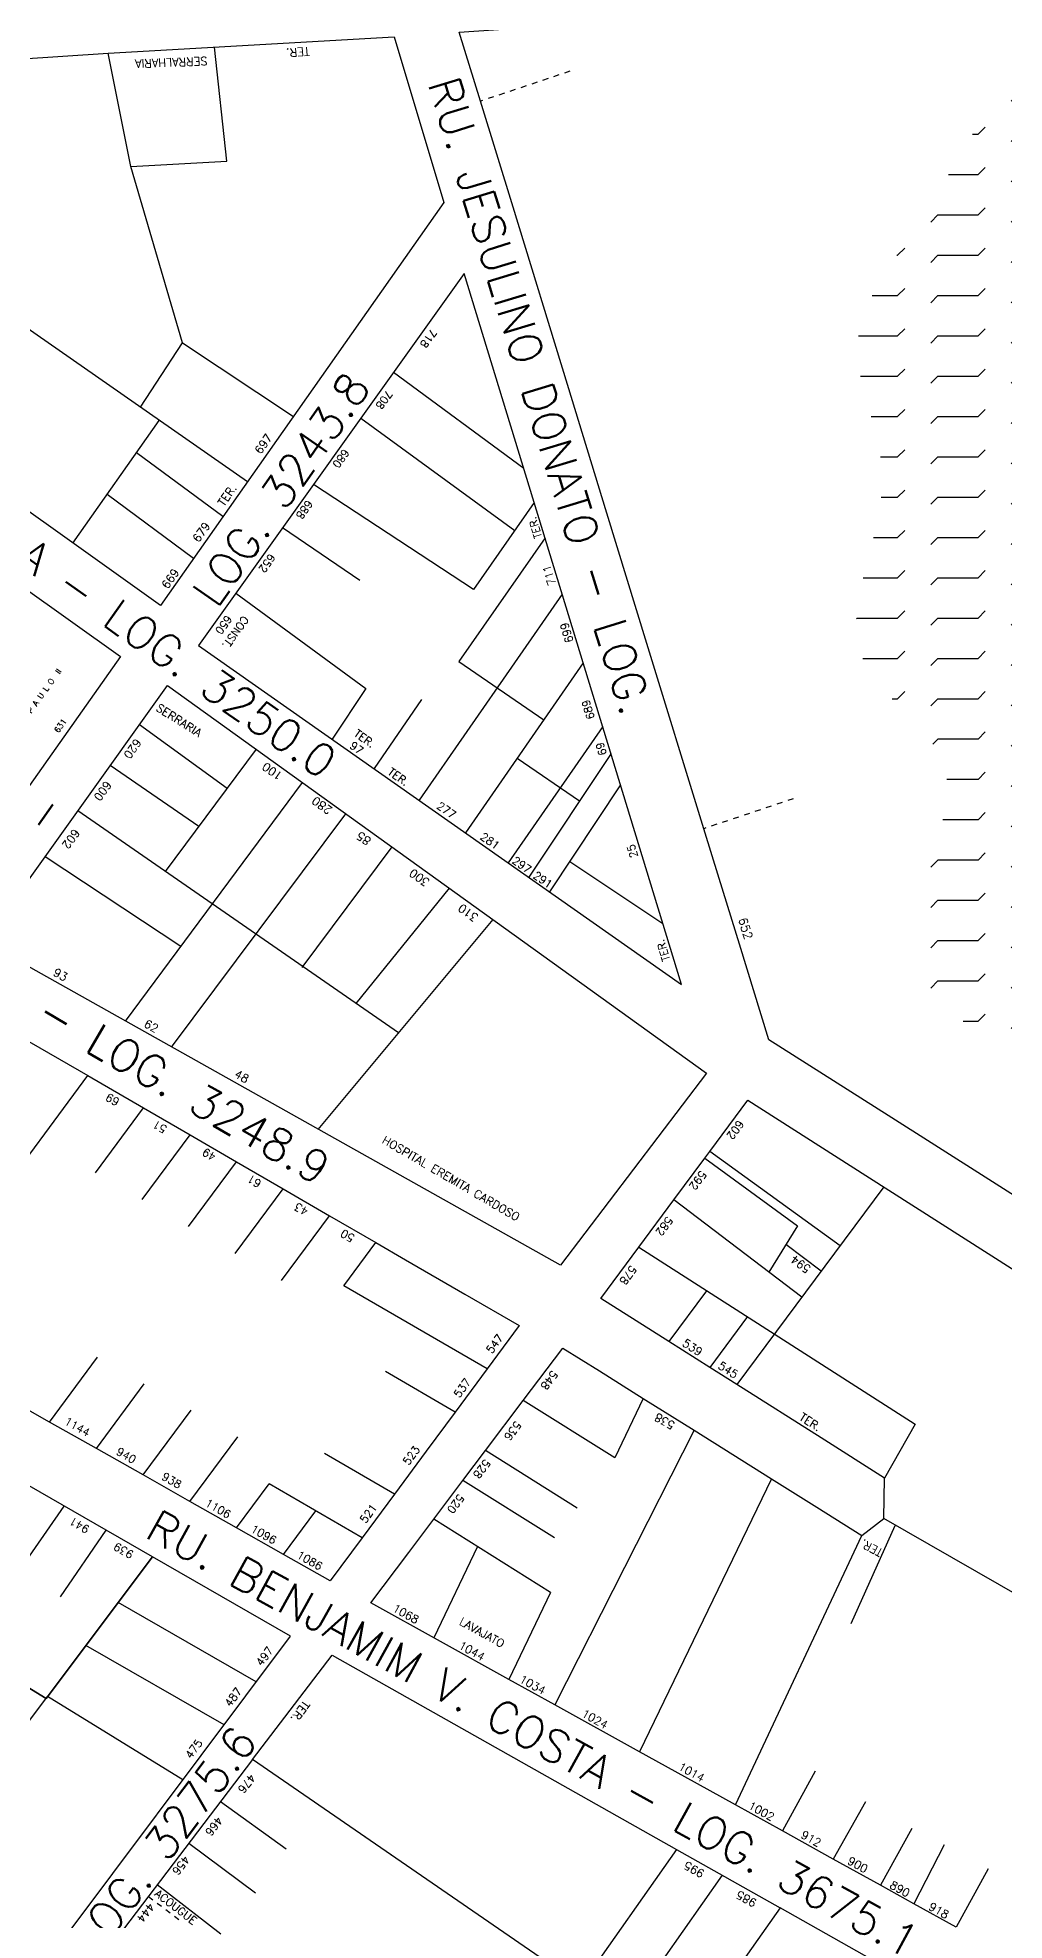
# Model space of a CAD drawing. Extents: x 714896 to 749292, y 8417558 to 8447149.
# Drawn here: x 739493.9 to 739673.9, y 8427572.9 to 8427923.2 of the extents above; entities that cross this region are included whole.
import ezdxf

# ---------------------------------------------------------------- set-up
doc = ezdxf.new("R2010")
doc.units = 0
doc.header["$MEASUREMENT"] = 0
for name, color, linetype in [('LOTE', 7, 'CONTINUOUS'), ('NUM-PORTA', 7, 'CONTINUOUS'), ('QUADRA', 6, 'CONTINUOUS'), ('REFERENCIA', 7, 'CONTINUOUS'), ('TEXTO', 7, 'CONTINUOUS'), ('TEXTODERUA', 3, 'CONTINUOUS')]:
    doc.layers.add(name, color=color, linetype=linetype)
doc.styles.add('ROMANS', font='ROMANS.SHX', dxfattribs={"height": 1.5})

msp = doc.modelspace()

# ---------------------------------------------------------------- hatches: boundary and pattern name
at = {"layer": 'REFERENCIA', "linetype": 'CONTINUOUS'}
h = msp.add_hatch(dxfattribs=at)
h.set_pattern_fill('FLEX', color=4, scale=30, style=0)
h.set_pattern_definition([(0, (-3.4644, -17.3095), (0, 7.5), [7.5, -7.5]), (45, (4.0356, -17.3095), (4e-16, 7.4999999874), [1.875, -6.85660173, 1.875, -10.60660173])])
edge = h.paths.add_edge_path()
edge.add_spline(control_points=[(739694.78, 8427714.33), (739694.78, 8427714.33), (739689.1, 8427721.52), (739678.38, 8427735.09), (739643.56, 8427750.31), (739675.15, 8427786.72), (739637.25, 8427808.01), (739657.4, 8427838.97), (739640.67, 8427868.18), (739660.65, 8427889.56), (739669.67, 8427911.52), (739689.26, 8427919.3), (739705.08, 8427928.27), (739726.67, 8427932.63), (739747.15, 8427919.03), (739771.63, 8427913.01), (739779.33, 8427890.1), (739793.59, 8427875.67), (739805.98, 8427856.74), (739805.55, 8427833.44), (739796.33, 8427816.93), (739790.03, 8427799.84), (739789.83, 8427781.78), (739781.47, 8427758.55), (739776.29, 8427734.09), (739760.6, 8427720.53), (739751.84, 8427711.85), (739743.75, 8427699.34), (739727.43, 8427702.89), (739714.3, 8427705.04), (739705.05, 8427713.05), (739698.48, 8427713.87), (739694.78, 8427714.33)], knot_values=[0, 0, 0, 0, 0, 28.317554, 53.50103, 90.666695, 116.008305, 150.645248, 174.892814, 204.58549, 227.21684, 244.009133, 264.65436, 283.084695, 305.589236, 336.466006, 350.745831, 374.263143, 397.398079, 416.145421, 440.705394, 453.524656, 470.367842, 493.966703, 527.842709, 541.462858, 554.729137, 565.845802, 582.072808, 597.954401, 606.392136, 617.338316, 617.338316, 617.338316, 617.338316], degree=3, periodic=0)
h.paths.add_polyline_path([(739721.06, 8427804.91), (739730.67, 8427842.19), (739726.32, 8427843.31), (739716.7, 8427806.03)], flags=24)

# ---------------------------------------------------------------- linework, layer by layer
at = {"layer": 'LOTE', "color": 7}
for p, q in [((739511.29, 8427899.2, 525.3), (739507.1, 8427920.29, 525.52)), ((739529.19, 8427900.21, 525.05), (739526.86, 8427921.42, 524.48)), ((739588.97, 8427915.55), (739587.95, 8427915.21)), ((739591, 8427916.23), (739589.99, 8427915.89)), ((739593.03, 8427916.91), (739592.02, 8427916.57)), ((739578.81, 8427912.15), (739577.79, 8427911.81)), ((739580.84, 8427912.83), (739579.83, 8427912.49)), ((739582.87, 8427913.51), (739581.86, 8427913.17)), ((739584.91, 8427914.19), (739583.89, 8427913.85)), ((739586.94, 8427914.87), (739585.92, 8427914.53)), ((739576.78, 8427911.47), (739576.39, 8427911.34)), ((739533.02, 8427840.56, 523.89), (739444.91, 8427901.8, 525.79)), ((739511.29, 8427899.2, 525.3), (739529.19, 8427900.21, 525.05)), ((739520.94, 8427866.36, 525.05), (739511.29, 8427899.2, 525.3)), ((739513.08, 8427854.42, 525.23), (739520.94, 8427866.36, 525.05)), ((739520.94, 8427866.36, 525.05), (739541.57, 8427852.71, 523.89)), ((739560.22, 8427860.91), (739584.44, 8427843.1)), ((739554.11, 8427852.37, 526.61), (739582.77, 8427831.48, 527.07)), ((739575.11, 8427820.48, 527.97), (739545.28, 8427840.01, 526.61)), ((739586.4, 8427836.7, 526.61), (739575.11, 8427820.48, 527.97)), ((739553.94, 8427822.17, 527.48), (739539.55, 8427832, 526.61)), ((739588.41, 8427830.14, 526.61), (739572.38, 8427807.11, 528.33)), ((739530.83, 8427819.79, 526.61), (739555.02, 8427802.06, 528.37)), ((739591.62, 8427819.62, 526.61), (739564.96, 8427781.31, 529.54)), ((739572.38, 8427807.11, 528.33), (739588.17, 8427796.27, 527.84)), ((739595.52, 8427806.87, 526.61), (739573.6, 8427775.25, 529.54)), ((739555.02, 8427802.06, 528.37), (739548.75, 8427792.67, 529.54)), ((739565.43, 8427800.01, 528.14), (739556.59, 8427787.18, 529.54)), ((739512.92, 8427795.39, 526.24), (739529.22, 8427783.54, 526.89)), ((739599.14, 8427795.02, 526.61), (739581.57, 8427769.66, 529.54)), ((739534.6, 8427790.79, 526.17), (739517.72, 8427768.04, 529.19)), ((739600.69, 8427789.97), (739585.41, 8427766.96)), ((739523.93, 8427776.41, 526.9), (739507.48, 8427787.78, 526.24)), ((739583.23, 8427789.14, 529.79), (739594.85, 8427781.17, 529.43)), ((739543.19, 8427784.61, 526.17), (739510.22, 8427740.18, 532.07)), ((739602.47, 8427784.15), (739589.26, 8427764.27)), ((739561.12, 8427738.03, 528.65), (739501.42, 8427779.31, 526.24)), ((739628.5, 8427779.54), (739627.48, 8427779.2)), ((739630.53, 8427780.22), (739629.51, 8427779.88)), ((739632.56, 8427780.9), (739631.54, 8427780.56)), ((739634.59, 8427781.58), (739633.58, 8427781.24)), ((739551.28, 8427778.8, 526.17), (739518.8, 8427735.38, 532.07)), ((739618.34, 8427776.14), (739617.95, 8427776.01)), ((739620.37, 8427776.82), (739619.35, 8427776.48)), ((739622.4, 8427777.5), (739621.38, 8427777.16)), ((739624.43, 8427778.18), (739623.42, 8427777.84)), ((739626.46, 8427778.86), (739625.45, 8427778.52)), ((739559.9, 8427772.61, 526.17), (739543.12, 8427750.19, 529.22)), ((739495.33, 8427770.81, 526.24), (739520.58, 8427754.14, 528.93)), ((739593.02, 8427769.93, 528.42), (739610.35, 8427758.39, 526.61)), ((739570.58, 8427764.94, 526.17), (739553.18, 8427743.52, 529.17)), ((739578.7, 8427759.1, 526.17), (739546.14, 8427720.07, 532.07)), ((739643.34, 8427698.43, 524.15), (739619.08, 8427715.95, 523.77)), ((739618.17, 8427714.72, 523.77), (739635.38, 8427702.15, 524.07)), ((739651.48, 8427709.36), (739624.13, 8427672.59)), ((739636.23, 8427688.86, 524.07), (739612.38, 8427706.94, 523.76)), ((739635.38, 8427702.15, 524.07), (739630.1, 8427693.51, 523.99)), ((739639.83, 8427693.7, 524), (739633.21, 8427698.63, 524.04)), ((739605.84, 8427698.14, 523.76), (739657.32, 8427665.22, 523.83)), ((739618.48, 8427690.06), (739611.45, 8427680.61)), ((739626.08, 8427685.24), (739619.06, 8427675.8)), ((739601.4, 8427658.96, 44.56), (739584.35, 8427669.64, 523.76)), ((739606.69, 8427670.01, 523.85), (739601.4, 8427658.96, 523.83)), ((739616.15, 8427664.09, 523.87), (739590.25, 8427613.02, 523.76)), ((739657.32, 8427665.22, 523.83), (739651.61, 8427655.2, 523.82)), ((739594.38, 8427649.64, 44.56), (739577.32, 8427660.32, 523.76)), ((739590.19, 8427644.08, 44.56), (739573.13, 8427654.76, 523.76)), ((739630.55, 8427655.08, 523.85), (739605.99, 8427604.31, 523.76)), ((739490.32, 8427637.62, 531.12), (739498.86, 8427650.01, 530.96)), ((739589.43, 8427633.95, 523.79), (739567.7, 8427647.55, 523.76)), ((739645.38, 8427628.13, 523.77), (739653.59, 8427646.37, 523.8)), ((739770.81, 8427579.21, 522.46), (739651.48, 8427647.66, 523.81)), ((739498.21, 8427633.09, 531.1), (739506.71, 8427645.51, 530.96)), ((739575.81, 8427642.48, 523.79), (739567.69, 8427625.51, 523.76)), ((739623.85, 8427594.41, 523.76), (739647.39, 8427644.54, 523.81)), ((739589.43, 8427633.95, 523.79), (739581.68, 8427617.76, 523.76)), ((739638.7, 8427600.67, 523.75), (739632.6, 8427589.57, 523.76)), ((739540.21, 8427586.15, 529.38), (739527.99, 8427594.98, 528.34)), ((739648.05, 8427594.99, 523.73), (739642.05, 8427584.33, 523.76)), ((739656.72, 8427590, 523.72), (739650.84, 8427579.47, 523.76)), ((739534.52, 8427578, 529.37), (739522.09, 8427587.24, 528.34)), ((739662.7, 8427586.99, 523.71), (739657.09, 8427576.01, 523.76)), ((739528.07, 8427570.37, 529.4), (739516.21, 8427579.53, 528.34)), ((739670.88, 8427582.54, 523.7), (739664.96, 8427571.65, 523.76)), ((739514.58, 8427577.39, 528.34), (739515.41, 8427576.78, 528.47)), ((739516.22, 8427576.16, 528.59), (739517.02, 8427575.55, 528.69)), ((739517.83, 8427574.93, 528.79), (739518.64, 8427574.31, 528.88)), ((739519.44, 8427573.69, 528.96), (739520.25, 8427573.07, 529.03))]:
    msp.add_line(p, q, dxfattribs=at)
at = {"layer": 'LOTE', "color": 7, "linetype": 'CONTINUOUS', "flags": 128}
for points in [[(739500.51, 8427829.13), (739516.6, 8427851.97)], [(739528.44, 8427834.06), (739512.34, 8427845.92)], [(739522.97, 8427826.3), (739506.87, 8427838.15)], [(739485.28, 8427705.79), (739503.29, 8427730.08)], [(739504.74, 8427712.01), (739513.67, 8427724.06)], [(739513.39, 8427707), (739522.32, 8427719.05)], [(739522.04, 8427701.99), (739530.97, 8427714.04)], [(739530.7, 8427696.97), (739539.63, 8427709.03)], [(739539.35, 8427691.96), (739548.28, 8427704.01)], [(739550.98, 8427690.96), (739556.93, 8427699)], [(739577.63, 8427675.53), (739550.98, 8427690.96)], [(739496.18, 8427665.63), (739505.11, 8427677.69)], [(739571.67, 8427667.49), (739558.69, 8427675.01)], [(739504.88, 8427660.71), (739513.81, 8427672.76)], [(739513.59, 8427655.79), (739522.52, 8427667.84)], [(739522.29, 8427650.86), (739531.22, 8427662.91)], [(739560.36, 8427652.23), (739547.38, 8427659.75)], [(739530.99, 8427645.94), (739537.07, 8427654.14)], [(739554.35, 8427644.12), (739537.07, 8427654.14)], [(739539.7, 8427641.01), (739545.71, 8427649.13)], [(739534.64, 8427617.3), (739508.93, 8427632.06)], [(739528.65, 8427609.32), (739502.94, 8427624.08)], [(739467.22, 8427576.58), (739495.79, 8427614.58)], [(739520.99, 8427599.1), (739495.79, 8427614.58)], [(739612.86, 8427586.14), (739595.05, 8427560.83)], [(739621.37, 8427581.35), (739603.07, 8427555.31)]]:
    msp.add_lwpolyline(points, dxfattribs=at)
at = {"layer": 'QUADRA', "color": 6, "linetype": 'CONTINUOUS'}
for points in [[(739689.07, 8427699.27), (739652.27, 8427722.64), (739630.09, 8427736.72), (739624.59, 8427754.52), (739620.81, 8427766.73), (739617.95, 8427776.01), (739607.36, 8427810.48), (739599.91, 8427834.72), (739592.56, 8427858.66), (739582.45, 8427891.6), (739576.39, 8427911.34), (739572.45, 8427924.16), (739589.79, 8427925.34), (739620.23, 8427927.42), (739657.83, 8427929.98), (739691.46, 8427932.28)], [(739490.72, 8427737.36), (739503.29, 8427730.08), (739513.67, 8427724.06), (739522.32, 8427719.05), (739530.97, 8427714.04), (739539.63, 8427709.03), (739548.28, 8427704.01), (739556.93, 8427699), (739562.4, 8427695.83), (739573.5, 8427689.4), (739583.58, 8427683.56), (739583.58, 8427683.56), (739577.63, 8427675.53), (739571.67, 8427667.49), (739566.3, 8427660.24), (739560.36, 8427652.23), (739554.35, 8427644.12), (739548.4, 8427636.09), (739539.7, 8427641.01), (739530.99, 8427645.94), (739522.29, 8427650.86), (739513.59, 8427655.79), (739504.88, 8427660.71), (739496.18, 8427665.63), (739488.11, 8427670.2)], [(739664.96, 8427571.65), (739657.09, 8427576.01), (739650.84, 8427579.47), (739642.05, 8427584.33), (739632.6, 8427589.57), (739623.85, 8427594.41), (739614.43, 8427599.63), (739605.99, 8427604.31), (739590.25, 8427613.02), (739581.68, 8427617.76), (739568.97, 8427624.8), (739555.98, 8427632), (739563.05, 8427641.37), (739567.7, 8427647.55), (739573.13, 8427654.76), (739577.32, 8427660.32), (739584.35, 8427669.64), (739591.7, 8427679.4), (739598.52, 8427675.13), (739606.69, 8427670.01), (739616.15, 8427664.09), (739630.55, 8427655.08), (739638.99, 8427649.79), (739647.39, 8427644.54), (739651.48, 8427647.66), (739651.61, 8427655.2), (739639.82, 8427662.67), (739624.13, 8427672.59), (739619.06, 8427675.8), (739611.45, 8427680.61), (739605.39, 8427684.45), (739598.78, 8427688.63), (739605.84, 8427698.14), (739612.38, 8427706.94), (739618.17, 8427714.72), (739619.08, 8427715.95), (739626.18, 8427725.5), (739648.12, 8427711.5), (739680.14, 8427691.08)]]:
    msp.add_lwpolyline(points, dxfattribs=at)
for points in [[(739384.15, 8427912.18), (739507.1, 8427920.29), (739560.3, 8427923.33), (739569.57, 8427892.47), (739516.79, 8427817.51), (739384.15, 8427912.18)], [(739443.45, 8427681.83), (739434.93, 8427686.71), (739394.3, 8427628.31), (739491.31, 8427559.48), (739541.02, 8427625.82), (739515.32, 8427640.57), (739495.52, 8427614.22), (739426.12, 8427656.76), (739443.45, 8427681.83)], [(739515.32, 8427640.57), (739443.45, 8427681.83), (739426.12, 8427656.76), (739495.52, 8427614.22), (739515.32, 8427640.56)], [(739533.97, 8427602.83), (739548.77, 8427622.25), (739612.86, 8427586.14), (739632.16, 8427575.26), (739613.22, 8427548.33), (739595.05, 8427560.83), (739533.97, 8427602.83)], [(739533.97, 8427602.83), (739497.53, 8427555), (739594.54, 8427487.71), (739649.32, 8427565.6), (739632.16, 8427575.26), (739613.22, 8427548.33), (739533.97, 8427602.83)]]:
    msp.add_lwpolyline(points, close=True, dxfattribs=at)
at = {"layer": 'QUADRA', "color": 6}
for points in [[(739573.37, 8427879.3), (739523.89, 8427810.08), (739613.82, 8427747.05), (739573.37, 8427879.3)], [(739417.52, 8427873.46), (739509.36, 8427808.07), (739475.42, 8427760.06), (739378.54, 8427817.33), (739417.52, 8427873.46)], [(739518.11, 8427802.63), (739618.47, 8427730.54), (739591.27, 8427694.79), (739483.98, 8427754.94), (739518.11, 8427802.63)]]:
    msp.add_lwpolyline(points, close=True, dxfattribs=at)

# ---------------------------------------------------------------- texts
at = {"layer": 'NUM-PORTA', "color": 7, "style": 'ROMANS'}
for s, height, rotation, p in [('718', 1.433, 234.526, (739567.18, 8427869.12)), ('708', 1.432, 234.4817, (739558.93, 8427857.71)), ('697', 1.523, 54.944, (739535.48, 8427845.55)), ('680', 1.432, 234.4664, (739550.92, 8427846.77)), ('688', 1.432, 234.4637, (739544.1, 8427837.27)), ('679', 1.523, 54.944, (739523.92, 8427829.13)), ('652', 1.433, 234.4708, (739537.14, 8427827.29)), ('711', 1.5, 106.9852, (739590.46, 8427821.53)), ('669', 1.523, 54.944, (739518.15, 8427820.49)), ('650', 1.434, 234.5007, (739529.08, 8427815.84)), ('699', 1.5, 106.9852, (739593.73, 8427810.83)), ('689', 1.444, 106.9852, (739597.66, 8427796.59)), ('631', 1.066, 54.6399, (739497.82, 8427793.73)), ('620', 1.514, 234.145, (739512.15, 8427792.9)), ('97', 1.46, 324.9599, (739551.89, 8427791.14)), ('69', 1.444, 106.9816, (739599.9, 8427789.86)), ('100', 1.535, 144.4579, (739539.68, 8427786.15)), ('600', 1.514, 234.2216, (739506.59, 8427785.04)), ('280', 1.535, 144.4579, (739548.92, 8427779.8)), ('277', 1.46, 324.9646, (739568.09, 8427779.93)), ('602', 1.514, 234.1703, (739500.69, 8427776.11)), ('85', 1.534, 144.4509, (739556.16, 8427774.06)), ('281', 1.46, 324.9669, (739576.2, 8427774.2)), ('25', 1.444, 106.9816, (739605.72, 8427770.85)), ('297', 1.46, 324.9698, (739582.13, 8427769.76)), ('300', 1.534, 144.4316, (739567.06, 8427766.36)), ('291', 1.46, 324.9698, (739586.04, 8427766.99)), ('310', 1.534, 144.4316, (739576.15, 8427759.83)), ('652', 1.607, 287.0707, (739624.37, 8427759.19)), ('93', 1.533, 330.9185, (739496.68, 8427748.82)), ('62', 1.534, 330.8226, (739513.59, 8427739.26)), ('48', 1.534, 330.8104, (739530.43, 8427729.9)), ('69', 1.489, 149.7929, (739509.36, 8427725.61)), ('51', 1.489, 149.807, (739518.17, 8427720.53)), ('602', 1.472, 233.5425, (739624.37, 8427721.93)), ('49', 1.489, 149.8304, (739527.37, 8427715.4)), ('61', 1.489, 149.8137, (739535.76, 8427710.42)), ('592', 1.472, 233.5425, (739617.38, 8427712.54)), ('43', 1.489, 149.79, (739544.52, 8427705.23)), ('582', 1.469, 233.5802, (739611.16, 8427704)), ('50', 1.489, 149.7735, (739553.11, 8427700.28)), ('594', 1.526, 143.2352, (739638.03, 8427694.42)), ('578', 1.467, 233.5673, (739604.41, 8427694.91)), ('547', 1.464, 54.0692, (739578.51, 8427678.23)), ('548', 1.465, 233.1869, (739589.74, 8427675.35)), ('537', 1.462, 53.7773, (739572.47, 8427670.02)), ('538', 1.503, 150.5349, (739612.72, 8427665.48)), ('1144', 1.474, 330.3495, (739498.77, 8427665.35)), ('536', 1.466, 233.2193, (739582.94, 8427665.95)), ('940', 1.474, 330.3589, (739508.44, 8427659.71)), ('523', 1.462, 53.7726, (739563.01, 8427657.47)), ('528', 1.465, 233.1671, (739577.19, 8427658.84)), ('938', 1.474, 330.3203, (739516.9, 8427655.06)), ('1106', 1.474, 330.3495, (739524.98, 8427650.14)), ('521', 1.462, 53.7726, (739555.01, 8427646.67)), ('520', 1.465, 233.1799, (739572.33, 8427652.36)), ('941', 1.488, 150.1573, (739503.74, 8427646.12)), ('1096', 1.474, 330.3495, (739533.49, 8427645.33)), ('939', 1.488, 150.1598, (739511.96, 8427641.41)), ('1086', 1.474, 330.3495, (739542.05, 8427640.49)), ('1068', 1.497, 330.8579, (739559.9, 8427630.54)), ('497', 1.472, 53.1377, (739535.65, 8427620.09)), ('1044', 1.498, 330.9786, (739572.17, 8427623.63)), ('1034', 1.498, 330.9786, (739583.5, 8427617.35)), ('487', 1.472, 53.14, (739529.81, 8427612.49)), ('1024', 1.499, 330.9985, (739595.07, 8427610.97)), ('475', 1.472, 53.1408, (739522.48, 8427602.87)), ('1014', 1.499, 331.0108, (739613.07, 8427601.08)), ('476', 1.478, 232.2429, (739533.46, 8427600.34)), ('1002', 1.499, 331.0214, (739626.08, 8427593.82)), ('466', 1.478, 232.3126, (739527.37, 8427592.4)), ('912', 1.499, 331.0318, (739635.89, 8427588.38)), ('456', 1.478, 232.3126, (739521.22, 8427585.12)), ('995', 1.522, 150.8595, (739618.22, 8427582.08)), ('900', 1.499, 331.0362, (739644.57, 8427583.54)), ('890', 1.499, 331.0432, (739652.42, 8427579.05)), ('444', 1.477, 232.4132, (739514.67, 8427576.32)), ('985', 1.521, 150.912, (739627.95, 8427576.64)), ('918', 1.499, 331.0432, (739659.67, 8427575.04))]:
    msp.add_text(s, height=height, rotation=rotation, dxfattribs=at).set_placement(p)
at = {"layer": 'NUM-PORTA', "style": 'ROMANS'}
for s, p in [('539', (739613.83, 8427679.92)), ('545', (739620.46, 8427675.73))]:
    msp.add_text(s, height=1.511, rotation=327.4262, dxfattribs=at).set_placement(p)
at = {"layer": 'TEXTO', "style": 'ROMANS'}
for s, height, rotation, p in [('SERRALHARIA', 1.55, 182.233, (739525.54, 8427919.6)), ('TER.', 1.554, 183.872, (739544.54, 8427921.4)), ('TER.', 1.443, 106.9796, (739587.86, 8427830.26)), ('CONST.', 1.439, 234.5997, (739532.17, 8427815.74)), ('J O A O  P A U L O  II', 1.0754, 54.3743, (739488.52, 8427791.42)), ('SERRARIA', 1.516, 327.7043, (739515.84, 8427798.08)), ('TER.', 1.458, 324.9497, (739552.7, 8427793.36)), ('TER.', 1.46, 324.9619, (739559.01, 8427786.25)), ('TER.', 1.449, 106.8776, (739611.7, 8427751.63)), ('HOSPITAL EREMITA CARDOSO', 1.5268, 329.7224, (739557.92, 8427717.64)), ('TER.', 1.511, 327.4262, (739635.59, 8427666.15)), ('TER.', 1.506, 151.3478, (739651.41, 8427641.84)), ('TER.', 1.522, 233.9535, (739543.49, 8427613.95)), ('ACOUGUE', 1.477, 322.5139, (739515.59, 8427577.63))]:
    msp.add_text(s, height=height, rotation=rotation, dxfattribs=at).set_placement(p)
at = {"layer": 'TEXTO', "color": 7, "style": 'ROMANS'}
for s, height, rotation, p in [('TER.', 1.523, 54.944, (739528.64, 8427835.84)), ('LAVAJATO', 1.498, 330.9786, (739572.3, 8427628.06))]:
    msp.add_text(s, height=height, rotation=rotation, dxfattribs=at).set_placement(p)
at = {"layer": 'TEXTODERUA', "style": 'ROMANS'}
for s, rotation, p in [('RU. JESULINO DONATO - LOG. ', 287.0235, (739566.52, 8427914.69)), ('RU. DELFIM MOREIRA - LOG. 3250.0', 324.5901, (739425.4, 8427871.26)), ('LOG. 3243.8', 55.0283, (739527.29, 8427816.8)), ('RU. MAR. DEODORO DA FONSECA - LOG. 3248.9', 329.8201, (739374.66, 8427809.17)), ('-', 55.0283, (739495.65, 8427774.42)), ('RU. BENJAMIM V. COSTA - LOG. 3675.1', 331.0395, (739513.64, 8427644.33)), ('- LOG. 3275.6', 52.9564, (739498.28, 8427557.26))]:
    msp.add_text(s, height=6, rotation=rotation, dxfattribs=at).set_placement(p)

doc.saveas('drawing.dxf')
